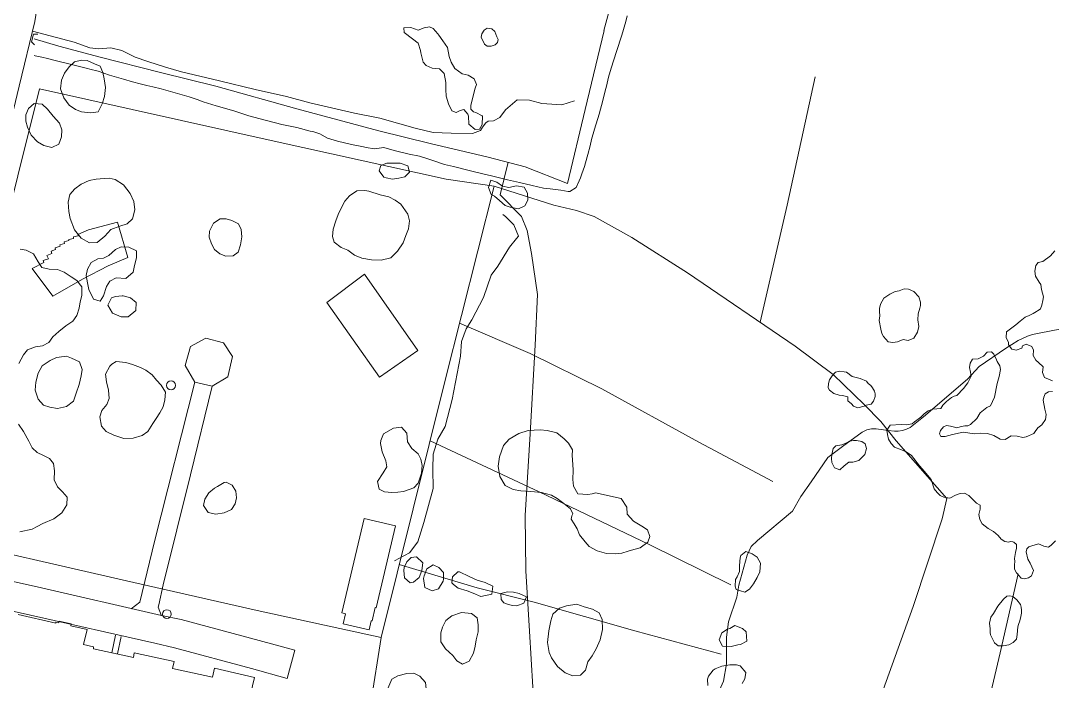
# Model space of a CAD drawing. Header units: metres. Extents: x 4652992 to 4879070, y 2074171 to 2309877.
# Drawn here: x 4654094.4 to 4654272.5, y 2307176.6 to 2307290.7 of the extents above; entities that cross this region are included whole.
import ezdxf

# ---------------------------------------------------------------- set-up
doc = ezdxf.new("R2010")
doc.units = ezdxf.units.M
doc.header["$MEASUREMENT"] = 0
doc.linetypes.add('DGN Style 2', pattern=[66.27138, 39.762828, -26.508552])
doc.linetypes.add('DGN Style 3', pattern=[92.779933, 66.271381, -26.508552])
for name, color, linetype, lineweight in [('Level 1', 2, 'Continuous', 0), ('Level 18', 5, 'Continuous', 0), ('Level 19', 38, 'DGN Style 3', 0), ('Level 20', 30, 'DGN Style 3', 0), ('Level 25', 19, 'Continuous', 0), ('Level 3', 46, 'Continuous', 0), ('Level 30', 5, 'Continuous', 0), ('Level 31', 38, 'Continuous', 0), ('Level 36', 1, 'Continuous', 0), ('Level 37', 3, 'Continuous', 0), ('Level 40', 1, 'Continuous', 0), ('Level 47', 6, 'Continuous', 0), ('Level 53', 5, 'Continuous', 0), ('Level 54', 30, 'DGN Style 2', 0), ('Level 61', 4, 'Continuous', 0)]:
    doc.layers.add(name, color=color, linetype=linetype, lineweight=lineweight)

# ---------------------------------------------------------------- blocks, each defined once
blk = doc.blocks.new('POSTE_1')
at = {"layer": 'Level 61'}
blk.add_circle((-4.7e-05, -1.9e-05, -2.4e-05), 0.770001, dxfattribs=at)

msp = doc.modelspace()

# ---------------------------------------------------------------- linework, layer by layer
at = {"layer": 'Level 1'}
for points in [[(4654218.388491, 2307193.211489, 1384.7231), (4654219.795107, 2307198.399477, 1384), (4654220.517519, 2307199.870913, 1383.8), (4654221.583681, 2307200.89612, 1383.76), (4654227.642885, 2307205.972903, 1383), (4654229.106325, 2307208.478091, 1382.72), (4654230.894106, 2307211.044314, 1382.44), (4654233.75812, 2307215.217531, 1382), (4654236.262331, 2307217.161318, 1381.76), (4654239.661318, 2307219.617312, 1381.6), (4654240.464297, 2307220.030276, 1381.5), (4654241.295107, 2307220.194277, 1381.44), (4654242.091677, 2307220.210879, 1381.38), (4654243.362307, 2307220.044131, 1381.36), (4654244.193484, 2307219.913698, 1381.36), (4654245.284731, 2307219.790102, 1381.36), (4654245.890078, 2307219.800478, 1381.36), (4654246.669314, 2307219.890322, 1381.32), (4654247.361086, 2307220.122317, 1381.32), (4654247.966311, 2307220.427126, 1381.32), (4654250.297488, 2307222.266482, 1381), (4654257.892519, 2307228.791079, 1380), (4654259.861513, 2307230.976687, 1379), (4654264.458681, 2307234.062502, 1378.32), (4654266.612917, 2307235.466921, 1378.1), (4654268.212099, 2307236.19092, 1378.1), (4654269.102297, 2307236.461733, 1378.08), (4654270.252688, 2307236.739504, 1378.08), (4654274.084292, 2307237.468691, 1378)], [(4654214.561023, 2307174.001181, 1387), (4654215.7252, 2307176.601633, 1386.58), (4654216.257144, 2307179.586833, 1386.58), (4654216.24053, 2307184.233234, 1386), (4654216.588732, 2307186.830466, 1385.58), (4654218.050653, 2307191.122387, 1385), (4654218.388491, 2307193.211489, 1384.7231)]]:
    msp.add_polyline3d(points, dxfattribs=at)
at = {"layer": 'Level 18', "color": 30}
for points in [[(4654075.183271, 2307200.787365, 1404.510781), (4654083.319389, 2307234.559414, 1402.410781), (4654088.615163, 2307256.754869, 1401.085781), (4654094.084652, 2307279.398627, 1399.810781), (4654096.800728, 2307290.53879, 1399.285781)], [(4654118.662853, 2307187.95728, 1403.98274), (4654097.179669, 2307192.874737, 1404.566733), (4654079.259655, 2307196.860466, 1404.641733), (4654076.362875, 2307197.585692, 1404.704233)], [(4654117.518024, 2307183.175996, 1404.018332), (4654096.069602, 2307187.994309, 1404.565453), (4654078.160508, 2307191.97761, 1404.640453), (4654073.371554, 2307193.068494, 1404.702953), (4654072.778285, 2307193.030422, 1404.702953), (4654071.891886, 2307192.481661, 1404.911585)]]:
    msp.add_polyline3d(points, dxfattribs=at)
at = {"layer": 'Level 19', "linetype": 'DGN Style 3'}
for points in [[(4654096.800728, 2307290.53879, 1399.285781), (4654098.724227, 2307302.67779, 1398.523281), (4654099.954104, 2307311.117819, 1398.023281), (4654101.403231, 2307319.086192, 1397.485781), (4654102.127369, 2307321.702211, 1397.285781), (4654097.670255, 2307322.93598, 1397.604574)], [(4654118.662853, 2307187.95728, 1403.98274), (4654122.066908, 2307187.259259, 1403.670683), (4654135.561913, 2307183.63264, 1403.470683), (4654141.698052, 2307181.939442, 1403.295683), (4654140.362076, 2307177.09787, 1403.290453)], [(4654117.518024, 2307183.175996, 1404.018332), (4654120.924957, 2307182.365428, 1403.665453), (4654134.242164, 2307178.78659, 1403.465453), (4654140.362076, 2307177.09787, 1403.290453)]]:
    msp.add_polyline3d(points, dxfattribs=at)
at = {"layer": 'Level 20', "linetype": 'Continuous'}
for points in [[(4654096.396185, 2307288.879532, 1399.363977), (4654103.599971, 2307286.957841, 1398.776477), (4654106.306652, 2307285.981706, 1398.488977), (4654107.800612, 2307285.84696, 1398.363977), (4654109.926893, 2307286.010383, 1398.263977), (4654111.837069, 2307285.545641, 1398.251477), (4654114.125635, 2307284.385522, 1398.226477), (4654116.301276, 2307283.649, 1398.238977), (4654119.37974, 2307282.657109, 1398.238977), (4654122.105334, 2307281.863665, 1398.163977), (4654128.692463, 2307280.318283, 1397.926477), (4654134.868415, 2307278.821141, 1397.926477), (4654140.285466, 2307277.592879, 1397.676477), (4654144.297642, 2307276.478778, 1397.651477), (4654152.02575, 2307274.693149, 1397.351477), (4654156.382401, 2307273.850195, 1397.151477), (4654162.479453, 2307272.114074, 1396.813977), (4654165.592274, 2307271.371454, 1396.476477), (4654168.683044, 2307271.241877, 1396.363977), (4654172.364951, 2307271.232923, 1396.038977), (4654173.770047, 2307271.726659, 1395.876477), (4654174.136903, 2307272.296608, 1395.838977), (4654174.711136, 2307273.052468, 1396.026477), (4654175.100153, 2307273.313322, 1396.051477), (4654176.008235, 2307273.384096, 1395.876477), (4654177.123805, 2307273.944728, 1395.688977), (4654178.07519, 2307275.314923, 1395.488977), (4654180.107789, 2307276.99648, 1395.101477), (4654182.21001, 2307276.955018, 1394.901477), (4654184.33775, 2307276.416625, 1394.713977), (4654187.791686, 2307276.132988, 1394.063977), (4654189.974705, 2307276.844484, 1394.101477)], [(4654158.914941, 2307197.375567, 1400.763977), (4654161.494679, 2307198.77692, 1400.238977), (4654162.941083, 2307200.676115, 1400.051477), (4654163.991083, 2307204.031326, 1399.763977), (4654165.608291, 2307209.865797, 1399.076477), (4654165.534496, 2307213.246241, 1398.863977), (4654165.577484, 2307215.799945, 1398.751477), (4654166.386702, 2307218.41128, 1398.663977), (4654167.638379, 2307220.5908, 1398.601477), (4654168.890257, 2307225.23986, 1398.376477), (4654170.328815, 2307232.762124, 1398.038977), (4654170.478432, 2307235.267598, 1397.776477), (4654171.290172, 2307237.478511, 1397.663977), (4654172.281921, 2307239.03619, 1397.588977), (4654174.31209, 2307242.86985, 1397.413977), (4654175.591358, 2307246.712887, 1397.088977), (4654176.732525, 2307248.3065, 1396.951477), (4654178.796489, 2307251.567851, 1396.276477), (4654180.006606, 2307253.051406, 1396.026477), (4654180.319643, 2307253.496425, 1395.901477), (4654179.529719, 2307255.425755, 1395.676477), (4654178.05672, 2307256.852109, 1395.551477), (4654177.613335, 2307257.190664, 1395.676477)]]:
    msp.add_polyline3d(points, dxfattribs=at)
at = {"layer": 'Level 25'}
msp.add_polyline3d([(4654199.109583, 2307291.55105, 1393.263977), (4654198.851916, 2307290.525841, 1393.763977), (4654198.175038, 2307288.182598, 1394.213977), (4654197.245621, 2307285.355318, 1394.488977), (4654196.361188, 2307282.517649, 1394.501477), (4654195.885741, 2307280.953214, 1394.501477), (4654195.527864, 2307279.38521, 1394.163977), (4654195.293718, 2307278.566796, 1394.226477), (4654194.887787, 2307276.891985, 1394.538977), (4654194.278385, 2307274.533161, 1394.788977), (4654193.472681, 2307271.936699, 1394.876477), (4654192.923617, 2307270.153458, 1394.876477), (4654192.683328, 2307269.100655, 1395.001477), (4654192.285581, 2307267.565439, 1395.226477), (4654191.913396, 2307266.142223, 1395.301477), (4654191.70277, 2307265.530603, 1395.363977), (4654191.248802, 2307264.267757, 1395.413977), (4654191.040217, 2307263.561342, 1395.413977), (4654190.822437, 2307263.022117, 1395.213977), (4654190.281572, 2307261.89724, 1394.976477), (4654189.21727, 2307261.176205, 1395.401477), (4654188.909538, 2307261.176526, 1395.438977), (4654187.612167, 2307261.405377, 1395.551477), (4654185.777033, 2307261.664087, 1395.638977), (4654184.639147, 2307261.761786, 1396.051477), (4654182.687471, 2307262.236054, 1396.313977), (4654180.483272, 2307262.745055, 1396.363977), (4654178.408912, 2307263.200492, 1396.376477), (4654176.794613, 2307263.596851, 1396.576477), (4654175.652643, 2307263.884139, 1396.788977), (4654174.173295, 2307264.249335, 1396.976477), (4654172.041685, 2307264.765154, 1397.251477), (4654169.082989, 2307265.495547, 1397.401477), (4654167.553545, 2307265.848731, 1397.401477), (4654165.715357, 2307266.509017, 1397.438977), (4654164.481378, 2307266.911875, 1397.526477), (4654163.242286, 2307267.292333, 1397.751477), (4654161.455207, 2307267.657849, 1398.188977), (4654158.868647, 2307268.255145, 1398.338977), (4654157.06726, 2307268.76545, 1398.338977), (4654155.454987, 2307268.548245, 1398.151477), (4654154.017552, 2307268.785859, 1398.151477), (4654153.590207, 2307268.884543, 1398.301477), (4654151.465751, 2307269.327968, 1398.788977), (4654149.08673, 2307269.900919, 1399.088977), (4654147.330326, 2307270.400836, 1399.113977), (4654146.027859, 2307271.126058, 1398.851477), (4654144.816371, 2307271.523721, 1398.838977), (4654144.366535, 2307271.627599, 1398.863977), (4654142.042723, 2307272.234963, 1399.088977), (4654139.445938, 2307272.787459, 1399.138977), (4654135.727633, 2307273.716844, 1399.126477), (4654133.741199, 2307274.246299, 1399.138977), (4654131.165893, 2307275.100384, 1399.151477), (4654128.097809, 2307275.97394, 1399.151477), (4654125.867035, 2307276.677723, 1399.151477), (4654124.828328, 2307277.106229, 1399.213977), (4654123.459398, 2307277.54025, 1399.426477), (4654121.455584, 2307278.0973, 1399.638977), (4654118.595039, 2307278.946511, 1399.638977), (4654117.200546, 2307279.268532, 1399.638977), (4654116.120938, 2307279.517838, 1399.576477), (4654114.973856, 2307279.782726, 1399.526477), (4654113.684667, 2307280.151171, 1399.488977), (4654112.103086, 2307280.587137, 1399.451477), (4654109.709756, 2307281.304877, 1399.438977), (4654107.726393, 2307281.951526, 1399.438977), (4654106.274649, 2307282.333929, 1399.526477), (4654105.897401, 2307282.444625, 1399.576477), (4654103.158511, 2307283.100679, 1399.888977), (4654100.092469, 2307283.87944, 1399.901477), (4654099.017974, 2307284.151147, 1399.901477), (4654097.98335, 2307284.390065, 1400.126477), (4654096.876138, 2307284.622166, 1400.301477), (4654096.673712, 2307284.66891, 1400.213977)], dxfattribs=at)
at = {"layer": 'Level 3'}
for points in [[(4654195.084902, 2307288.977724, 1391.56), (4654197.346545, 2307297.534962, 1390.886656), (4654197.416301, 2307297.798896, 1390.865888), (4654200.727724, 2307310.328127, 1389.88), (4654202.451296, 2307317.416872, 1389), (4654206.610513, 2307332.403347, 1386.751425)], [(4654096.697681, 2307287.543846, 1398.198803), (4654100.970246, 2307286.299333, 1398), (4654108.10947, 2307284.404083, 1397.79), (4654118.478711, 2307281.72091, 1397.37), (4654128.074247, 2307279.355463, 1396.95), (4654142.048626, 2307275.471191, 1396.95), (4654156.227427, 2307271.65683, 1396.11), (4654165.09578, 2307269.504979, 1395.48), (4654175.064253, 2307267.124046, 1394.85), (4654181.50377, 2307265.459451, 1394.01), (4654188.790227, 2307262.572492, 1394.01), (4654191.861745, 2307275.348691, 1392.75), (4654195.097533, 2307289.025514, 1391.55624)], [(4654184.162132, 2307152.248796, 1395.75624), (4654183.998741, 2307156.553891, 1395.75624), (4654183.031822, 2307167.160838, 1395.75624), (4654182.79966, 2307175.559558, 1395.75624), (4654182.246173, 2307185.26515, 1395.75624), (4654181.610034, 2307195.653614, 1395.75624), (4654181.498165, 2307205.210009, 1395.75624), (4654182.329553, 2307219.338025, 1395.33624), (4654183.236049, 2307234.63413, 1395.33624), (4654183.603264, 2307243.36887, 1395.33624), (4654182.601998, 2307250.474951, 1395.33624), (4654181.83923, 2307254.444026, 1395.33624), (4654180.818878, 2307256.860323, 1395.33624), (4654177.150551, 2307260.598143, 1395.33624), (4654178.525306, 2307266.229374, 1394.398524)]]:
    msp.add_polyline3d(points, dxfattribs=at)
at = {"layer": 'Level 30', "color": 1}
for points in [[(4654111.058569, 2307255.872991, 1404.210733), (4654106.083022, 2307254.555244, 1404.241983), (4654104.24849, 2307253.759124, 1404.395108), (4654104.28331, 2307253.530808, 1404.395108), (4654103.490731, 2307253.3824, 1404.395108), (4654103.458366, 2307253.065158, 1404.395108), (4654102.647897, 2307252.915061, 1404.532608), (4654102.662183, 2307252.749441, 1404.529483), (4654101.865084, 2307252.480317, 1404.529483), (4654101.925062, 2307252.234627, 1404.529483), (4654101.112615, 2307251.974827, 1404.529483), (4654101.200292, 2307251.722774, 1404.529483), (4654100.333717, 2307251.481206, 1404.529483), (4654100.39634, 2307251.171132, 1404.529483), (4654099.600511, 2307250.907514, 1404.529483), (4654099.746792, 2307250.47966, 1404.529483), (4654098.856079, 2307250.133478, 1404.529483), (4654099.149495, 2307249.584858, 1404.529483), (4654098.252327, 2307249.286541, 1404.529483), (4654098.345293, 2307248.905722, 1404.529483), (4654096.369679, 2307247.903971, 1404.529483), (4654099.927276, 2307243.095906, 1404.454483), (4654105.04381, 2307246.05018, 1404.229483), (4654109.467995, 2307248.328046, 1404.129483), (4654112.874453, 2307249.785249, 1404.066983), (4654111.058569, 2307255.872991, 1404.210733)], [(4654159.060343, 2307203.464794, 1404.654483), (4654155.735463, 2307189.270224, 1404.673233), (4654155.581367, 2307189.306319, 1404.673233), (4654155.043108, 2307187.008388, 1404.585733), (4654154.897757, 2307187.042435, 1403.998233), (4654154.528687, 2307185.466802, 1403.973233), (4654150.065014, 2307186.512356, 1404.091983), (4654150.475615, 2307188.265295, 1404.129483), (4654149.83133, 2307188.41621, 1404.123233), (4654153.652937, 2307204.731404, 1403.960733), (4654159.060343, 2307203.464794, 1404.654483)], [(4654093.904132, 2307188.102662, 1406.820612), (4654100.403971, 2307186.605052, 1406.639362), (4654100.440403, 2307186.787967, 1406.639362), (4654100.937959, 2307186.696631, 1406.639362), (4654100.999702, 2307186.990048, 1406.639362), (4654103.10242, 2307186.505934, 1406.639362), (4654103.033061, 2307186.179444, 1406.639362), (4654105.813507, 2307185.550904, 1406.526862), (4654105.223118, 2307182.935507, 1407.045612), (4654106.932567, 2307182.565155, 1406.970612), (4654106.915225, 2307182.186052, 1406.970612), (4654113.815973, 2307180.724975, 1406.751862), (4654113.971484, 2307181.501799, 1409.545612), (4654120.873149, 2307179.994076, 1409.533112), (4654120.590538, 2307178.816983, 1406.445612), (4654127.481136, 2307177.311808, 1407.870612), (4654127.809216, 2307178.83831, 1407.870612), (4654134.728857, 2307177.256795, 1408.264362), (4654133.667144, 2307172.695126, 1411.670612)]]:
    msp.add_polyline3d(points, dxfattribs=at)
msp.add_3dface([(4654156.341109, 2307229.145251, 1402.198233), (4654147.243002, 2307242.023073, 1402.198233), (4654153.707895, 2307246.921629, 1402.198233), (4654162.963357, 2307233.712446, 1402.198233)], dxfattribs=at)
at = {"layer": 'Level 31'}
msp.add_polyline3d([(4654127.440983, 2307227.581655, 1404.523233), (4654124.407313, 2307228.244037, 1404.466983), (4654122.791998, 2307231.15476, 1404.423233), (4654123.696594, 2307234.429796, 1404.416983), (4654126.341633, 2307235.848678, 1404.360733), (4654129.400429, 2307235.040735, 1404.454483), (4654130.915243, 2307232.712252, 1404.460733), (4654130.143856, 2307229.150325, 1404.498233), (4654127.440983, 2307227.581655, 1404.523233)], dxfattribs=at)
at = {"layer": 'Level 36'}
msp.add_line((4654167.65155, 2307228.58291, 1400.198233), (4654156.599217, 2307184.145689, 1404.048233), dxfattribs=at)
for points in [[(4654082.52708, 2307216.593431, 1406.473233), (4654090.073098, 2307248.839088, 1404.098233), (4654097.637624, 2307278.947953, 1402.198233), (4654138.113328, 2307269.869064, 1400.698233), (4654167.851684, 2307263.306462, 1399.123233), (4654176.142335, 2307262.094743, 1399.148233), (4654167.65155, 2307228.58291, 1400.973233)], [(4654156.599217, 2307184.145688, 1404.048233), (4654135.194423, 2307188.815937, 1404.773233), (4654112.631603, 2307193.93877, 1405.773233), (4654078.467099, 2307201.754876, 1406.960733), (4654078.947678, 2307203.884406, 1406.960733)]]:
    msp.add_polyline3d(points, dxfattribs=at)
at = {"layer": 'Level 37'}
msp.add_line((4654154.802761, 2307172.891366, 1404.104483), (4654156.599218, 2307184.145688, 1404.048233), dxfattribs=at)
at = {"layer": 'Level 37', "extrusion": (-0.9712270035268172, 0.2197787614103186, 0.0917355092277033), "elevation": -4013096.604669, "flags": 128}
msp.add_lwpolyline([(-3277571.792645, 371097.942415), (-3277592.504963, 371098.98489), (-3277615.197338, 371097.378115)], dxfattribs=at)
at = {"layer": 'Level 37'}
for points in [[(4654228.113509, 2307234.488512, 1387.861237), (4654209.540551, 2307247.152548, 1393.536237), (4654199.890273, 2307253.238288, 1395.386237), (4654193.418311, 2307256.848608, 1396.161237), (4654190.349673, 2307257.931739, 1396.361237), (4654186.434535, 2307258.832509, 1396.911237), (4654176.142335, 2307262.094743, 1399.148233)], [(4654170.149916, 2307238.44358, 1400.436237), (4654182.355794, 2307233.184058, 1397.986237), (4654194.703555, 2307227.090517, 1395.861237), (4654211.463389, 2307217.907722, 1390.036237), (4654224.263777, 2307211.097225, 1386.711237)], [(4654222.058977, 2307112.959218, 1395.0514), (4654226.556093, 2307124.305838, 1396.0514), (4654233.201404, 2307144.833049, 1395.2514), (4654241.221437, 2307169.375522, 1393.3514), (4654248.471909, 2307189.505044, 1391.3514), (4654253.504337, 2307204.667501, 1387.6514), (4654254.289119, 2307208.180477, 1387.2861), (4654245.534378, 2307218.147738, 1383.920295), (4654242.903816, 2307221.439228, 1383.920295), (4654240.024467, 2307224.42584, 1383.920295), (4654234.675675, 2307229.573735, 1386.546), (4654228.113526, 2307234.488526, 1387.8612)], [(4654216.971313, 2307193.258647, 1386.554328), (4654202.880328, 2307200.224657, 1391.579328), (4654183.873027, 2307209.311717, 1398.129328), (4654165.047629, 2307218.113535, 1401.10529)], [(4654159.739528, 2307196.771684, 1402.954328), (4654173.163094, 2307192.750457, 1399.879328), (4654183.042534, 2307190.244362, 1397.579328), (4654200.42981, 2307185.279454, 1391.504328), (4654215.338131, 2307181.283766, 1388.204328)], [(4654246.271359, 2307116.615882, 1398.0514), (4654251.763601, 2307132.856951, 1396.9514), (4654256.694603, 2307152.763316, 1395.9514), (4654260.345747, 2307168.006097, 1394.3514), (4654263.487066, 2307181.501829, 1393.7514), (4654266.619392, 2307195.124666, 1390.876377)]]:
    msp.add_polyline3d(points, dxfattribs=at)
at = {"layer": 'Level 40', "color": 3, "flags": 128}
for points, elevation in [([(4654176.237889, 2307288.832934), (4654176.599119, 2307287.899905), (4654176.827708, 2307287.446235), (4654176.723881, 2307286.94688), (4654176.297087, 2307286.521272), (4654175.594887, 2307286.264845), (4654174.907434, 2307286.298438), (4654174.434436, 2307286.638481), (4654173.876407, 2307287.851296), (4654173.998661, 2307288.449911), (4654174.389528, 2307289.048899), (4654174.91215, 2307289.391261), (4654175.747781, 2307289.286147), (4654176.237889, 2307288.832934)], 1397.9711), ([(4654239.613049, 2307218.014129), (4654240.183454, 2307217.585053), (4654240.43384, 2307216.80471), (4654240.146358, 2307215.78206), (4654239.128686, 2307214.741097), (4654238.091243, 2307214.429023), (4654237.361025, 2307214.410694), (4654236.560791, 2307213.804229), (4654235.805448, 2307213.127379), (4654234.908387, 2307213.448098), (4654234.452817, 2307214.394906), (4654234.362588, 2307215.079157), (4654234.458119, 2307215.782382), (4654234.687915, 2307216.817948), (4654235.148803, 2307217.258594), (4654236.160794, 2307217.4556), (4654236.884457, 2307217.71689), (4654237.505556, 2307218.061424), (4654238.20367, 2307218.207647), (4654238.677724, 2307218.162317), (4654239.613049, 2307218.014129)], 1389.509417)]:
    msp.add_lwpolyline(points, dxfattribs=dict(at, elevation=elevation))
at = {"layer": 'Level 40', "color": 3}
for points in [[(4654160.609567, 2307288.675813, 1397.301477), (4654162.026554, 2307287.575745, 1397.213977), (4654163.020551, 2307286.784135, 1397.188977), (4654163.395744, 2307285.549966, 1397.188977), (4654163.487635, 2307285.130626, 1397.188977), (4654163.870504, 2307283.519984, 1397.363977), (4654164.371341, 2307282.935943, 1397.426477), (4654165.40232, 2307282.510491, 1397.513977), (4654166.661039, 2307282.360307, 1397.501477), (4654167.493629, 2307281.582554, 1397.463977), (4654167.769956, 2307280.019937, 1397.476477), (4654167.767473, 2307278.779317, 1397.526477), (4654167.840263, 2307277.661825, 1397.701477), (4654168.217375, 2307276.333538, 1397.838977), (4654168.791612, 2307275.147076, 1398.013977), (4654169.564846, 2307274.827988, 1398.076477), (4654170.230227, 2307275.166113, 1398.013977), (4654170.909652, 2307275.360484, 1397.901477), (4654171.59296, 2307274.546951, 1397.726477), (4654171.677829, 2307274.199488, 1397.726477), (4654171.734048, 2307272.804798, 1397.701477), (4654172.846712, 2307271.915526, 1397.738977), (4654173.589941, 2307271.978067, 1397.751477), (4654174.046683, 2307272.739077, 1397.726477), (4654174.122521, 2307274.196944, 1397.701477), (4654174.048512, 2307274.284292, 1397.726477), (4654172.953729, 2307274.841573, 1397.663977), (4654172.574133, 2307274.929239, 1397.626477), (4654172.092442, 2307275.391766, 1397.663977), (4654172.10644, 2307276.067677, 1397.751477), (4654172.478923, 2307277.691222, 1398.138977), (4654172.839937, 2307279.059809, 1398.438977), (4654173.072124, 2307279.661911, 1398.588977), (4654172.645905, 2307280.673676, 1398.551477), (4654171.655746, 2307281.277051, 1398.201477), (4654170.601174, 2307281.497182, 1397.976477), (4654169.354534, 2307282.417396, 1397.751477), (4654168.720332, 2307283.54745, 1397.613977), (4654168.378328, 2307284.516348, 1397.576477), (4654168.091796, 2307286.034484, 1397.501477), (4654167.239405, 2307287.238347, 1397.388977), (4654166.564382, 2307288.190479, 1397.263977), (4654166.387014, 2307288.442211, 1397.251477), (4654165.61247, 2307289.370489, 1397.188977), (4654164.940676, 2307289.619313, 1397.113977), (4654164.03796, 2307289.476511, 1396.888977), (4654163.001924, 2307289.060055, 1396.913977), (4654161.720221, 2307289.519992, 1397.163977), (4654160.504897, 2307289.449386, 1397.288977), (4654160.609567, 2307288.675813, 1397.301477)], [(4654107.117184, 2307283.262584, 1404.417727), (4654108.066607, 2307282.836517, 1404.417727), (4654108.538961, 2307281.756781, 1404.417727), (4654108.76988, 2307280.639956, 1404.392727), (4654109.030162, 2307279.146368, 1404.380227), (4654108.807576, 2307277.578605, 1404.255227), (4654108.429834, 2307276.3471, 1404.155227), (4654107.713866, 2307274.961965, 1404.080227), (4654106.457392, 2307274.764717, 1403.930227), (4654104.846743, 2307274.949409, 1403.880227), (4654103.798716, 2307275.351857, 1403.842727), (4654102.716251, 2307276.109107, 1403.792727), (4654101.794743, 2307277.361321, 1403.780227), (4654101.219799, 2307278.904009, 1403.792727), (4654101.432235, 2307280.42785, 1403.842727), (4654101.915468, 2307281.612014, 1403.830227), (4654102.708288, 2307282.725116, 1403.817727), (4654103.676565, 2307283.589806, 1403.830227), (4654104.837697, 2307283.878318, 1403.905227), (4654105.824098, 2307283.813788, 1403.980227), (4654107.117184, 2307283.262584, 1404.417727)], [(4654099.990867, 2307274.190769, 1405.042727), (4654101.038168, 2307272.979061, 1405.067727), (4654101.473182, 2307271.838516, 1405.042727), (4654101.39814, 2307270.606909, 1404.992727), (4654100.966021, 2307269.341633, 1404.992727), (4654099.74906, 2307268.811543, 1404.992727), (4654098.378033, 2307269.126246, 1404.967727), (4654097.243003, 2307269.756802, 1404.930227), (4654096.190627, 2307270.946549, 1404.880227), (4654095.547893, 2307272.29666, 1404.842727), (4654095.247371, 2307273.313828, 1404.830227), (4654095.220547, 2307274.406931, 1404.830227), (4654095.710668, 2307275.520135, 1404.805227), (4654096.706133, 2307276.40171, 1404.780227), (4654098.095648, 2307276.267776, 1404.767727), (4654098.992869, 2307275.414288, 1404.855227), (4654099.990867, 2307274.190769, 1405.042727)], [(4654159.886237, 2307266.0892, 1401.642727), (4654161.231759, 2307265.61741, 1401.655227), (4654161.516175, 2307264.504478, 1401.630227), (4654160.707162, 2307263.735633, 1401.505227), (4654159.670386, 2307263.507968, 1401.505227), (4654158.549579, 2307263.322871, 1401.455227), (4654157.470313, 2307263.524019, 1401.467727), (4654157.101788, 2307263.655165, 1401.455227), (4654156.279756, 2307264.775083, 1401.405227), (4654156.559265, 2307265.68874, 1401.367727), (4654157.609215, 2307266.07635, 1401.280227), (4654159.886237, 2307266.0892, 1401.642727)], [(4654110.702624, 2307263.269569, 1406.217727), (4654112.116005, 2307262.31889, 1406.142727), (4654113.274786, 2307260.870328, 1405.942727), (4654113.876674, 2307259.433809, 1405.905227), (4654114.086844, 2307258.017747, 1405.942727), (4654113.660326, 2307256.469784, 1406.042727), (4654112.767691, 2307255.631667, 1406.205227), (4654111.480962, 2307255.208656, 1406.405227), (4654109.949265, 2307254.633288, 1406.830227), (4654108.909043, 2307253.45816, 1407.217727), (4654107.541684, 2307252.38138, 1407.442727), (4654106.220292, 2307252.314073, 1407.367727), (4654104.798629, 2307253.127559, 1407.155227), (4654103.639848, 2307254.576121, 1406.955227), (4654102.905912, 2307256.552997, 1406.705227), (4654102.689322, 2307257.738709, 1406.592727), (4654102.574162, 2307259.364767, 1406.480227), (4654102.846161, 2307260.64686, 1406.405227), (4654103.707855, 2307261.654364, 1406.267727), (4654104.804888, 2307262.4687, 1406.167727), (4654106.164478, 2307263.106795, 1406.105227), (4654107.383416, 2307263.336739, 1406.080227), (4654108.759246, 2307263.437904, 1406.067727), (4654109.612335, 2307263.4969, 1406.067727), (4654110.702624, 2307263.269569, 1406.217727)], [(4654176.613903, 2307262.800254, 1398.867727), (4654177.588236, 2307262.133801, 1398.980227), (4654178.658605, 2307261.888117, 1399.117727), (4654179.961777, 2307262.148338, 1399.155227), (4654181.280411, 2307261.962199, 1399.155227), (4654181.903307, 2307260.886988, 1399.155227), (4654181.935421, 2307259.691017, 1399.142727), (4654181.430269, 2307258.711588, 1399.105227), (4654180.354253, 2307258.21278, 1399.105227), (4654178.911932, 2307258.473921, 1399.105227), (4654178.035122, 2307258.745095, 1399.105227), (4654177.066734, 2307259.643242, 1399.117727), (4654176.162272, 2307260.410187, 1399.117727), (4654175.590517, 2307260.681258, 1399.105227), (4654175.159097, 2307261.87566, 1399.092727), (4654175.563753, 2307263.13452, 1399.055227), (4654176.613903, 2307262.800254, 1398.867727)], [(4654156.444663, 2307260.610938, 1405.117727), (4654157.925666, 2307260.247785, 1405.117727), (4654159.035645, 2307259.691564, 1405.117727), (4654160.021608, 2307259.001507, 1405.117727), (4654161.189987, 2307257.272562, 1405.117727), (4654161.480271, 2307256.092981, 1405.117727), (4654161.31081, 2307254.740699, 1405.055227), (4654160.883267, 2307253.586779, 1404.980227), (4654160.408332, 2307252.327806, 1404.855227), (4654159.446431, 2307250.879193, 1404.755227), (4654158.273839, 2307249.733996, 1404.630227), (4654156.611312, 2307249.304109, 1404.567727), (4654154.943776, 2307249.362286, 1404.530227), (4654153.265165, 2307249.678056, 1404.492727), (4654152.029161, 2307250.193647, 1404.467727), (4654150.829474, 2307251.071883, 1404.442727), (4654149.689242, 2307251.49593, 1404.392727), (4654148.504683, 2307252.440252, 1404.105227), (4654148.186156, 2307253.394453, 1404.030227), (4654148.335447, 2307254.658619, 1403.967727), (4654148.767043, 2307256.136218, 1403.992727), (4654149.196597, 2307257.196932, 1404.117727), (4654149.724955, 2307258.281337, 1404.305227), (4654150.355148, 2307259.504671, 1404.617727), (4654151.151674, 2307260.434773, 1404.880227), (4654152.396837, 2307261.285075, 1405.092727), (4654153.813344, 2307261.354081, 1405.217727), (4654154.505959, 2307261.218276, 1405.255227), (4654156.444663, 2307260.610938, 1405.117727)], [(4654129.845949, 2307256.483322, 1404.267727), (4654130.851063, 2307256.182889, 1404.267727), (4654132.00006, 2307255.594181, 1404.155227), (4654132.45073, 2307254.60897, 1404.017727), (4654132.554148, 2307253.332258, 1403.892727), (4654132.306493, 2307251.950545, 1403.817727), (4654131.90673, 2307250.719778, 1403.780227), (4654131.03162, 2307250.062235, 1403.755227), (4654129.790158, 2307250.045696, 1403.705227), (4654128.755885, 2307250.422434, 1403.667727), (4654127.835012, 2307251.190784, 1403.655227), (4654127.312732, 2307252.169237, 1403.655227), (4654126.914648, 2307253.281589, 1403.642727), (4654126.943067, 2307254.319198, 1403.642727), (4654127.681858, 2307255.704137, 1403.692727), (4654128.83643, 2307256.459924, 1403.792727), (4654129.845949, 2307256.483322, 1404.267727)], [(4654094.243406, 2307251.24085, 1407.267727), (4654095.316619, 2307251.040625, 1407.230227), (4654096.552309, 2307250.432148, 1407.342727), (4654097.395956, 2307249.032811, 1407.605227), (4654098.015757, 2307248.07901, 1408.042727), (4654099.273081, 2307247.766935, 1408.992727), (4654100.729219, 2307247.710552, 1409.305227), (4654101.889672, 2307247.281639, 1409.442727), (4654103.101866, 2307246.469917, 1409.517727), (4654104.051502, 2307245.834435, 1409.530227), (4654104.944003, 2307244.748429, 1409.417727), (4654104.892128, 2307243.207115, 1409.292727), (4654104.626549, 2307242.155373, 1409.242727), (4654104.434345, 2307241.017224, 1409.130227), (4654104.05161, 2307239.760575, 1409.055227), (4654103.338013, 2307238.78859, 1408.930227), (4654102.17961, 2307238.011538, 1408.792727), (4654100.926197, 2307237.02449, 1408.605227), (4654099.93669, 2307236.069535, 1408.455227), (4654099.200947, 2307235.102639, 1408.392727), (4654098.132481, 2307234.513565, 1408.380227), (4654096.906611, 2307234.354762, 1408.480227), (4654095.555302, 2307233.853859, 1408.705227), (4654094.867064, 2307232.99196, 1408.792727), (4654094.048827, 2307231.464454, 1408.955227)], [(4654113.047054, 2307251.580075, 1408.755227), (4654114.366261, 2307250.929225, 1408.817727), (4654114.346164, 2307249.728349, 1408.742727), (4654114.041875, 2307248.40731, 1408.717727), (4654113.805376, 2307247.279338, 1408.642727), (4654112.53861, 2307246.13308, 1408.567727), (4654110.848995, 2307246.289474, 1408.417727), (4654109.775458, 2307245.678383, 1408.367727), (4654109.165666, 2307244.752095, 1408.367727), (4654108.689782, 2307243.192292, 1408.417727), (4654108.097066, 2307242.238898, 1408.492727), (4654106.948616, 2307242.618687, 1408.542727), (4654106.133536, 2307244.243286, 1408.567727), (4654105.906803, 2307245.384964, 1408.605227), (4654105.666204, 2307246.668922, 1408.767727), (4654105.89256, 2307247.752859, 1408.842727), (4654106.535992, 2307248.926426, 1408.842727), (4654107.686113, 2307249.566286, 1408.742727), (4654108.687301, 2307249.660801, 1408.655227), (4654109.565235, 2307250.131375, 1408.530227), (4654110.757277, 2307251.155706, 1408.480227), (4654111.7238, 2307251.605925, 1408.480227), (4654113.047054, 2307251.580075, 1408.755227)], [(4654272.553277, 2307228.460079, 1387.9094), (4654271.182027, 2307229.063903, 1387.4094), (4654270.80046, 2307229.932742, 1387.0094), (4654270.9606, 2307230.926789, 1387.0094), (4654270.158862, 2307231.647763, 1386.5094), (4654269.644448, 2307232.065693, 1386.5094), (4654269.21983, 2307232.887919, 1386.5094), (4654269.267832, 2307233.784971, 1386.1094), (4654268.978521, 2307234.392949, 1385.3094), (4654267.988136, 2307234.79335, 1384.3094), (4654267.375817, 2307234.504472, 1384.3094), (4654267.227724, 2307234.111947, 1384.3094), (4654266.299523, 2307233.771991, 1384.3094), (4654265.545133, 2307233.940413, 1384.3094), (4654264.977418, 2307234.675155, 1384.3094), (4654264.951415, 2307235.106562, 1384.3094), (4654264.538346, 2307235.989204, 1384.3094), (4654264.628133, 2307236.941991, 1384.3094), (4654265.51752, 2307237.655439, 1384.3094), (4654266.239373, 2307238.163081, 1384.3094), (4654266.986955, 2307238.786581, 1384.3094), (4654267.805433, 2307239.455049, 1384.3094), (4654268.546703, 2307239.775932, 1384.3094), (4654269.229938, 2307240.109773, 1384.3094), (4654269.513524, 2307240.289652, 1384.3094), (4654270.222487, 2307240.739349, 1384.3094), (4654270.448043, 2307240.932188, 1384.3094), (4654270.705648, 2307241.543502, 1384.3094), (4654270.885804, 2307242.354536, 1384.3094), (4654270.969328, 2307243.004747, 1384.3094), (4654270.628713, 2307244.286575, 1385.3094), (4654270.506014, 2307245.103458, 1385.3094), (4654270.235398, 2307245.528293, 1385.3094), (4654269.616798, 2307246.577455, 1385.3094), (4654269.506938, 2307247.452245, 1385.3094), (4654269.654607, 2307248.390975, 1385.3094), (4654270.072908, 2307248.904841, 1385.3094), (4654270.903449, 2307249.083655, 1385.3094), (4654272.216538, 2307250.065635, 1385.3094), (4654272.956622, 2307250.932725, 1385.3094)], [(4654249.316808, 2307239.032996, 1387.909417), (4654249.478054, 2307237.847044, 1387.909417), (4654249.260448, 2307236.866741, 1387.909417), (4654248.612792, 2307235.861413, 1387.909417), (4654247.618099, 2307235.478244, 1387.909417), (4654246.738587, 2307235.614052, 1387.909417), (4654245.801647, 2307235.217977, 1387.909417), (4654244.986474, 2307235.097326, 1387.909417), (4654244.164699, 2307235.220234, 1387.909417), (4654243.335931, 2307236.13151, 1387.909417), (4654243.091601, 2307236.670246, 1387.909417), (4654242.885663, 2307237.381997, 1387.909417), (4654242.629214, 2307238.897839, 1389.109417), (4654242.750413, 2307239.716828, 1389.109417), (4654242.672963, 2307240.459315, 1389.109417), (4654242.672573, 2307241.003305, 1389.109417), (4654242.838695, 2307241.751859, 1389.109417), (4654243.427681, 2307242.768608, 1389.109417), (4654244.484832, 2307243.439072, 1389.109417), (4654245.375463, 2307243.904973, 1389.109417), (4654246.074016, 2307244.051148, 1389.109417), (4654246.93907, 2307244.401878, 1389.109417), (4654247.701871, 2307244.291954, 1389.109417), (4654248.586614, 2307243.913058, 1389.109417), (4654249.471689, 2307242.990193, 1389.109417), (4654249.75428, 2307242.081034, 1389.109417), (4654249.741853, 2307241.479495, 1389.109417), (4654249.639609, 2307241.01888, 1389.109417), (4654249.333884, 2307240.058972, 1388.509417), (4654249.316808, 2307239.032996, 1387.909417)], [(4654113.320752, 2307242.846904, 1404.042727), (4654114.274111, 2307242.025106, 1404.105227), (4654114.262808, 2307240.659931, 1404.242727), (4654112.9296, 2307239.528939, 1404.467727), (4654111.73923, 2307239.524257, 1404.480227), (4654110.22763, 2307240.149765, 1404.492727), (4654109.43842, 2307241.582959, 1404.442727), (4654110.030624, 2307242.837844, 1404.317727), (4654110.759111, 2307243.064565, 1404.267727), (4654111.908397, 2307243.1946, 1404.192727), (4654112.068499, 2307243.180996, 1404.192727), (4654113.320752, 2307242.846904, 1404.042727)], [(4654273.088855, 2307200.875918, 1393.0094), (4654272.312006, 2307200.088071, 1393.0094), (4654271.878956, 2307199.764153, 1393.0094), (4654271.076181, 2307199.943051, 1393.0094), (4654270.139506, 2307200.331974, 1393.0094), (4654268.993765, 2307199.976886, 1392.8094), (4654268.471296, 2307199.792923, 1392.8094), (4654268.095471, 2307199.456124, 1392.8094), (4654267.981012, 2307198.940929, 1392.8094), (4654268.30026, 2307197.668259, 1392.8094), (4654268.689314, 2307196.98082, 1392.8094), (4654269.250689, 2307195.714338, 1392.8094), (4654268.932496, 2307194.824062, 1392.8094), (4654268.429258, 2307194.455593, 1392.8094), (4654267.734738, 2307194.309952, 1392.8094), (4654267.148435, 2307194.38049, 1392.8094), (4654266.338637, 2307195.341848, 1392.8094), (4654265.994199, 2307195.959255, 1392.8094), (4654265.974714, 2307196.684503, 1392.8094), (4654266.04452, 2307197.269713, 1392.8094), (4654265.986885, 2307197.823246, 1392.8094), (4654266.145711, 2307198.80918, 1392.8094), (4654266.311033, 2307199.553364, 1392.8094), (4654266.336196, 2307200.20863, 1392.8094), (4654265.88351, 2307200.609908, 1392.8094), (4654265.711417, 2307200.648258, 1392.8094), (4654265.250698, 2307200.705556, 1393.1403), (4654265.021583, 2307200.634597, 1396.7094), (4654264.324112, 2307200.730251, 1396.7094), (4654263.689882, 2307201.110662, 1396.7094), (4654263.17596, 2307201.76312, 1396.7094), (4654262.376666, 2307202.479188, 1396.7094), (4654261.4126, 2307202.9929, 1396.7094), (4654260.384954, 2307203.759888, 1396.7094), (4654260.023065, 2307204.557844, 1396.7094), (4654259.84505, 2307205.37461, 1396.7094), (4654260.035217, 2307206.322419, 1396.1094), (4654260.07002, 2307206.990171, 1395.1094), (4654259.395117, 2307207.347738, 1392.9094), (4654258.094739, 2307208.682624, 1392.0094), (4654257.341496, 2307209.091172, 1392.0094), (4654256.601285, 2307209.015549, 1392.0094), (4654255.810148, 2307208.710639, 1392.0094), (4654254.795758, 2307208.214856, 1392.0094), (4654253.806478, 2307208.375214, 1392.0094), (4654253.155318, 2307208.700842, 1392.0094), (4654252.657223, 2307209.172835, 1392.0094), (4654252.139855, 2307209.829616, 1392.0094), (4654251.608869, 2307211.417134, 1391.1094), (4654250.435049, 2307212.80548, 1389.0094), (4654249.602823, 2307213.815077, 1388.4094), (4654248.201314, 2307215.608326, 1387.5094), (4654247.777331, 2307215.884459, 1387.5094), (4654247.250544, 2307216.24405, 1387.5094), (4654246.466933, 2307216.53985, 1387.5094), (4654245.254172, 2307217.022676, 1386.6094), (4654244.662248, 2307217.63952, 1386.6094), (4654244.224515, 2307218.403813, 1386.6094), (4654244.043911, 2307219.231994, 1386.6094), (4654243.964975, 2307219.95624, 1385.9094), (4654244.522063, 2307220.849229, 1385.4094), (4654246.386887, 2307220.95495, 1384.5094), (4654247.283085, 2307220.876612, 1384.5094), (4654248.301577, 2307221.074877, 1384.5094), (4654248.739753, 2307221.402577, 1384.5094), (4654249.332556, 2307221.878116, 1384.5094), (4654249.828758, 2307222.19287, 1384.5094), (4654250.389243, 2307222.79717, 1384.5094), (4654251.052926, 2307223.317669, 1384.5094), (4654251.910146, 2307223.612656, 1384.5094), (4654253.276733, 2307223.73322, 1384.5094), (4654253.637413, 2307224.260527, 1384.5094), (4654254.268769, 2307224.909778, 1384.5094), (4654255.087057, 2307225.578098, 1384.5094), (4654255.570377, 2307225.834927, 1384.5094), (4654256.027977, 2307225.975937, 1384.5094), (4654257.160509, 2307227.18674, 1384.8094), (4654257.913881, 2307228.112221, 1384.8094), (4654258.473823, 2307229.263144, 1384.8094), (4654258.396083, 2307230.009584, 1384.8094), (4654258.202342, 2307230.781926, 1384.8094), (4654258.311456, 2307231.547442, 1384.8094), (4654258.710574, 2307232.248234, 1384.8094), (4654259.689991, 2307232.272651, 1384.8094), (4654260.643383, 2307232.72819, 1384.8094), (4654261.287349, 2307233.435078, 1384.8094), (4654262.03474, 2307233.511272, 1384.8094), (4654262.43443, 2307233.118247, 1384.8094), (4654262.879534, 2307232.107504, 1384.8094), (4654263.002093, 2307231.837114, 1384.8094), (4654263.440614, 2307231.070899, 1384.8094), (4654263.544024, 2307230.440255, 1384.8094), (4654263.332037, 2307229.211711, 1384.8094), (4654262.99675, 2307228.02399, 1385.8094), (4654262.55462, 2307225.658289, 1387.2094), (4654261.861777, 2307224.177817, 1387.2094), (4654261.193985, 2307223.902914, 1387.2094), (4654260.070558, 2307222.942421, 1387.2094), (4654259.493052, 2307221.981245, 1387.2094), (4654258.41462, 2307220.950154, 1387.2094), (4654257.933059, 2307220.694245, 1387.2094), (4654257.387122, 2307220.694917, 1387.2094), (4654256.6293, 2307220.561184, 1387.2094), (4654256.044912, 2307220.38876, 1387.2094), (4654255.408948, 2307220.53062, 1387.2094), (4654254.946423, 2307220.633793, 1387.2094), (4654254.252625, 2307220.788553, 1387.2094), (4654253.713217, 2307220.54553, 1387.2094), (4654253.212574, 2307219.930515, 1387.2094), (4654253.013833, 2307219.308721, 1387.2094), (4654253.283871, 2307218.885157, 1387.2094), (4654254.003294, 2307218.845809, 1387.2094), (4654255.257871, 2307219.201549, 1388.3094), (4654257.108038, 2307219.601339, 1391.6094), (4654259.055493, 2307219.316133, 1392.7094), (4654260.05005, 2307219.454966, 1392.7094), (4654261.306089, 2307219.415241, 1392.7094), (4654262.428389, 2307219.044674, 1392.7094), (4654263.487052, 2307218.387756, 1392.7094), (4654264.385971, 2307218.367574, 1392.7094), (4654265.424802, 2307218.97738, 1392.7094), (4654266.438452, 2307218.931593, 1392.7094), (4654267.413914, 2307218.713995, 1392.7094), (4654267.981213, 2307218.827878, 1392.7094), (4654269.306881, 2307219.373663, 1392.7094), (4654269.550351, 2307219.708628, 1391.3094), (4654270.00347, 2307220.390409, 1391.3094), (4654270.718515, 2307220.893312, 1391.3094), (4654271.337588, 2307221.778955, 1391.3094), (4654271.428971, 2307222.643898, 1390.3094), (4654271.358404, 2307223.14207, 1390.3094), (4654271.217513, 2307223.595635, 1390.3094), (4654270.961007, 2307225.160501, 1390.3094), (4654271.075884, 2307225.677621, 1390.3094), (4654271.261089, 2307226.239357, 1390.3094), (4654271.881255, 2307226.583406, 1390.3094), (4654272.552714, 2307226.614469, 1390.3094)], [(4654103.109915, 2307232.424295, 1407.917727), (4654104.492145, 2307231.759561, 1408.055227), (4654104.997258, 2307230.417329, 1408.030227), (4654104.776517, 2307229.357613, 1407.955227), (4654104.459654, 2307227.880437, 1407.955227), (4654103.962847, 2307226.328949, 1407.917727), (4654103.467386, 2307224.985363, 1407.930227), (4654102.281484, 2307224.078094, 1407.930227), (4654100.732816, 2307223.716899, 1407.942727), (4654099.381962, 2307223.911731, 1407.930227), (4654098.275472, 2307224.258604, 1407.855227), (4654097.380117, 2307225.320385, 1407.755227), (4654096.87129, 2307226.848546, 1407.692727), (4654096.981058, 2307228.234518, 1407.642727), (4654097.367401, 2307229.811396, 1407.617727), (4654098.07873, 2307231.082229, 1407.617727), (4654099.429399, 2307231.997895, 1407.692727), (4654100.568424, 2307232.499518, 1407.817727), (4654101.872726, 2307232.708672, 1407.930227), (4654102.256563, 2307232.759251, 1407.942727), (4654103.109915, 2307232.424295, 1407.917727)], [(4654112.532665, 2307231.623334, 1407.992727), (4654113.671365, 2307231.315326, 1408.655227), (4654115.056797, 2307230.765528, 1409.430227), (4654116.000376, 2307230.317294, 1410.167727), (4654117.094055, 2307229.510676, 1410.705227), (4654117.837964, 2307228.599379, 1411.092727), (4654118.641236, 2307227.74384, 1411.342727), (4654119.363563, 2307226.536756, 1411.592727), (4654119.268973, 2307225.216699, 1411.655227), (4654118.990726, 2307224.00826, 1411.467727), (4654118.406384, 2307222.985852, 1411.130227), (4654117.760823, 2307222.000649, 1410.592727), (4654117.157591, 2307221.098256, 1410.155227), (4654116.327538, 2307219.715906, 1409.242727), (4654115.356992, 2307219.036749, 1408.855227), (4654113.793148, 2307218.609639, 1408.505227), (4654112.15054, 2307218.54765, 1408.242727), (4654110.445693, 2307219.124599, 1407.855227), (4654109.141716, 2307219.725077, 1407.667727), (4654108.314495, 2307220.678658, 1407.580227), (4654108.024738, 2307222.249002, 1407.467727), (4654108.398271, 2307223.366135, 1407.405227), (4654109.218717, 2307224.403676, 1407.405227), (4654109.64841, 2307225.461632, 1407.505227), (4654109.537251, 2307226.898386, 1407.655227), (4654109.18493, 2307228.298035, 1407.667727), (4654109.00429, 2307229.635087, 1407.667727), (4654109.740914, 2307231.015779, 1407.855227), (4654110.129299, 2307231.389195, 1407.892727), (4654110.840302, 2307231.850396, 1407.967727), (4654112.532665, 2307231.623334, 1407.992727)], [(4654237.223429, 2307225.059258, 1386.709417), (4654237.217074, 2307225.729195, 1389.309417), (4654236.27259, 2307225.95909, 1390.109417), (4654235.683607, 2307226.030137, 1390.109417), (4654234.774388, 2307226.293303, 1390.109417), (4654234.056942, 2307226.875741, 1390.109417), (4654233.787732, 2307227.297851, 1390.109417), (4654233.883194, 2307228.000671, 1390.109417), (4654234.023527, 2307228.633144, 1390.109417), (4654234.490266, 2307229.373832, 1390.109417), (4654235.046743, 2307229.97381, 1390.109417), (4654235.814796, 2307230.164509, 1390.109417), (4654236.576672, 2307230.054858, 1390.109417), (4654236.980038, 2307229.964856, 1390.109417), (4654237.968312, 2307229.227178, 1388.309417), (4654238.885826, 2307228.991864, 1386.709417), (4654239.348859, 2307228.888551, 1386.709417), (4654240.455151, 2307228.399262, 1386.709417), (4654240.738326, 2307228.033018, 1386.709417), (4654241.150067, 2307227.698706, 1386.709417), (4654241.478291, 2307227.261808, 1386.709417), (4654241.780876, 2307226.709415, 1386.709417), (4654241.922652, 2307226.253516, 1386.709417), (4654241.935861, 2307225.765694, 1386.709417), (4654241.640672, 2307224.983025, 1386.709417), (4654241.223132, 2307224.470087, 1386.709417), (4654240.393862, 2307224.291425, 1386.709417), (4654239.995344, 2307224.137888, 1386.709417), (4654238.95398, 2307223.824703, 1386.709417), (4654238.169331, 2307224.120943, 1386.709417), (4654237.828265, 2307224.500069, 1386.709417), (4654237.223429, 2307225.059258, 1386.709417)], [(4654093.98832, 2307220.976649, 1409.992727), (4654094.872539, 2307219.75345, 1409.730227), (4654095.74899, 2307218.091568, 1409.530227), (4654096.36237, 2307216.907417, 1409.517727), (4654097.182845, 2307216.116151, 1409.517727), (4654098.317941, 2307215.577152, 1409.567727), (4654099.342301, 2307215.063596, 1409.567727), (4654100.004534, 2307214.192776, 1409.555227), (4654100.183763, 2307212.946101, 1409.467727), (4654100.121745, 2307211.360753, 1409.367727), (4654100.707907, 2307210.159673, 1409.342727), (4654101.606828, 2307209.304018, 1409.292727), (4654102.379798, 2307208.407754, 1409.242727), (4654102.307125, 2307207.079863, 1409.192727), (4654101.469951, 2307205.67262, 1409.067727), (4654100.090588, 2307204.644964, 1408.992727), (4654098.177827, 2307203.832596, 1408.905227), (4654097.218237, 2307203.311236, 1408.867727), (4654096.318156, 2307202.845751, 1408.792727), (4654094.237847, 2307202.419619, 1408.767727)], [(4654158.723718, 2307220.327613, 1404.642727), (4654160.114132, 2307220.494949, 1404.617727), (4654161.01837, 2307219.452238, 1404.667727), (4654161.144375, 2307217.962316, 1404.617727), (4654161.902635, 2307216.790836, 1404.642727), (4654162.975002, 2307215.871802, 1404.917727), (4654163.446289, 2307214.975004, 1405.142727), (4654163.685018, 2307213.876583, 1405.255227), (4654163.582459, 2307212.508775, 1405.255227), (4654162.990613, 2307210.836037, 1405.255227), (4654162.242622, 2307210.010837, 1405.117727), (4654160.492814, 2307209.39276, 1404.892727), (4654159.464852, 2307209.281237, 1404.767727), (4654158.446955, 2307209.21378, 1404.642727), (4654157.21559, 2307209.334536, 1404.405227), (4654156.286244, 2307209.756895, 1404.155227), (4654155.987079, 2307211.101108, 1403.917727), (4654156.952481, 2307212.572019, 1403.867727), (4654157.573585, 2307213.658287, 1403.992727), (4654157.408362, 2307214.670241, 1404.030227), (4654156.784978, 2307216.228129, 1403.942727), (4654156.483791, 2307217.665565, 1403.892727), (4654156.572342, 2307218.155382, 1403.892727), (4654157.031336, 2307219.348488, 1403.792727), (4654158.723718, 2307220.327613, 1404.642727)], [(4654198.057429, 2307208.166095, 1395.755832), (4654199.039994, 2307206.671591, 1395.580832), (4654199.090162, 2307205.438453, 1395.305832), (4654200.188692, 2307204.246179, 1394.880832), (4654201.647913, 2307203.393837, 1394.630832), (4654202.588842, 2307202.754633, 1394.305832), (4654203.02854, 2307201.572886, 1394.230832), (4654202.670491, 2307200.621545, 1394.230832), (4654201.319117, 2307199.663669, 1394.405832), (4654200.25471, 2307199.344583, 1394.530832), (4654199.290226, 2307199.049509, 1394.705832), (4654198.180936, 2307198.740743, 1395.030832), (4654197.012343, 2307198.586567, 1395.530832), (4654195.515146, 2307198.6489, 1396.055832), (4654193.919651, 2307199.109711, 1396.355832), (4654192.540042, 2307199.896764, 1396.555832), (4654191.819265, 2307200.673289, 1396.630832), (4654190.86554, 2307201.879254, 1396.805832), (4654190.440261, 2307202.916731, 1397.030832), (4654189.929482, 2307203.785927, 1397.430832), (4654189.408547, 2307204.610474, 1398.080832), (4654189.559987, 2307205.159559, 1398.030227), (4654189.711559, 2307205.527485, 1398.305832), (4654189.335429, 2307206.365722, 1399.505832), (4654188.175972, 2307207.290096, 1400.230832), (4654187.006361, 2307208.169819, 1400.705832), (4654186.00024, 2307208.730044, 1401.030832), (4654184.314978, 2307209.211495, 1401.555832), (4654182.458713, 2307209.356385, 1402.105832), (4654180.737099, 2307209.470316, 1402.355832), (4654179.380441, 2307209.735259, 1402.430832), (4654178.025406, 2307210.422692, 1402.305832), (4654177.097879, 2307211.951526, 1402.230832), (4654176.845227, 2307213.748053, 1402.180832), (4654177.065984, 2307215.341763, 1402.155832), (4654177.389304, 2307216.348074, 1402.130832), (4654177.757508, 2307217.344065, 1402.055832), (4654178.704931, 2307218.394819, 1402.055832), (4654180.400953, 2307219.414407, 1402.030832), (4654182.020004, 2307219.887875, 1401.980832), (4654183.033638, 2307219.98371, 1401.955832), (4654184.082, 2307220.024575, 1401.880832), (4654185.279433, 2307219.890211, 1401.830832), (4654186.940121, 2307219.50838, 1401.705832), (4654188.213919, 2307218.463747, 1401.530832), (4654188.944851, 2307217.731871, 1401.405832), (4654189.674159, 2307216.577506, 1401.030832), (4654189.58541, 2307215.564246, 1400.630832), (4654189.709301, 2307214.032248, 1400.055832), (4654189.765357, 2307213.032679, 1399.705832), (4654189.734288, 2307211.44234, 1399.005832), (4654189.804765, 2307210.298502, 1398.330832), (4654190.583221, 2307208.944897, 1397.730832), (4654192.31499, 2307208.875616, 1397.330832), (4654193.049169, 2307208.988719, 1397.155832), (4654193.603814, 2307209.143102, 1396.955832), (4654198.057429, 2307208.166095, 1395.755832)], [(4654130.85281, 2307210.461865, 1405.067727), (4654131.529527, 2307209.447384, 1405.067727), (4654131.658192, 2307208.280442, 1405.017727), (4654131.393185, 2307207.227268, 1404.992727), (4654130.756658, 2307206.282768, 1404.955227), (4654129.518207, 2307205.66242, 1404.930227), (4654128.067675, 2307205.439025, 1404.892727), (4654126.743629, 2307205.766812, 1404.880227), (4654125.942207, 2307206.949245, 1404.855227), (4654126.145818, 2307208.039753, 1404.855227), (4654126.862065, 2307209.128393, 1404.855227), (4654127.84796, 2307209.969315, 1404.855227), (4654128.332702, 2307210.252397, 1404.830227), (4654129.514818, 2307210.932127, 1404.730227), (4654129.85024, 2307210.971024, 1404.717727), (4654130.85281, 2307210.461865, 1405.067727)], [(4654162.711307, 2307198.069903, 1403.593332), (4654163.789895, 2307197.026152, 1403.668332), (4654163.65233, 2307195.700581, 1403.605832), (4654163.172571, 2307194.523937, 1403.568332), (4654162.190124, 2307193.720345, 1403.555832), (4654161.642959, 2307193.588822, 1403.505832), (4654160.662921, 2307194.446098, 1403.480832), (4654160.512167, 2307195.744398, 1403.455832), (4654160.606387, 2307196.260929, 1403.418332), (4654161.018199, 2307197.242603, 1403.405832), (4654161.774272, 2307197.981273, 1403.393332), (4654162.711307, 2307198.069903, 1403.593332)], [(4654220.692437, 2307198.579218, 1387.193332), (4654221.556036, 2307198.046237, 1387.305832), (4654222.113704, 2307197.01036, 1387.330832), (4654222.030553, 2307195.476937, 1387.268332), (4654221.548206, 2307194.513016, 1387.180832), (4654220.920919, 2307193.439112, 1387.168332), (4654220.228061, 2307192.499713, 1387.155832), (4654219.440048, 2307191.988246, 1387.093332), (4654217.891253, 2307192.463821, 1387.068332), (4654217.725386, 2307193.003554, 1387.030832), (4654217.822698, 2307194.175441, 1386.968332), (4654218.090389, 2307194.615476, 1386.968332), (4654218.499139, 2307195.572435, 1386.955832), (4654218.509687, 2307196.573192, 1386.955832), (4654218.597348, 2307197.914495, 1386.930832), (4654218.735522, 2307198.312657, 1386.943332), (4654219.6103, 2307198.995255, 1386.930832), (4654220.692437, 2307198.579218, 1387.193332)], [(4654166.568923, 2307196.223007, 1403.393332), (4654167.360127, 2307195.362373, 1403.243332), (4654167.379858, 2307194.211218, 1403.130832), (4654167.298775, 2307193.855467, 1403.130832), (4654166.537832, 2307192.579709, 1403.130832), (4654165.4405, 2307192.200353, 1403.118332), (4654164.138736, 2307192.78064, 1403.105832), (4654163.904635, 2307194.332118, 1403.080832), (4654164.011057, 2307194.799042, 1403.080832), (4654164.495883, 2307195.997921, 1403.043332), (4654165.569746, 2307196.686881, 1403.018332), (4654166.568923, 2307196.223007, 1403.393332)], [(4654171.809188, 2307194.666427, 1401.405832), (4654173.217571, 2307194.03821, 1401.180832), (4654174.570012, 2307193.680267, 1400.855832), (4654175.873842, 2307193.005902, 1400.618332), (4654175.73121, 2307191.658097, 1400.718332), (4654173.806462, 2307191.258493, 1401.030832), (4654172.5169, 2307191.789173, 1401.205832), (4654171.440576, 2307192.223995, 1401.243332), (4654169.92464, 2307192.689752, 1401.305832), (4654169.077691, 2307193.305807, 1401.393332), (4654168.837983, 2307193.594958, 1401.430832), (4654168.937073, 2307194.648576, 1401.443332), (4654169.835238, 2307195.494959, 1401.343332), (4654170.163164, 2307195.489717, 1401.380832), (4654171.809188, 2307194.666427, 1401.405832)], [(4654178.455967, 2307192.060854, 1400.018332), (4654179.491553, 2307191.963009, 1399.805832), (4654180.434788, 2307191.769409, 1399.593332), (4654181.731484, 2307191.166887, 1399.130832), (4654181.271996, 2307190.07918, 1399.230832), (4654180.065044, 2307189.631442, 1399.518332), (4654179.230494, 2307189.683036, 1399.730832), (4654178.257788, 2307189.953617, 1399.905832), (4654177.786637, 2307190.155612, 1399.993332), (4654177.329558, 2307190.728774, 1400.068332), (4654177.301759, 2307191.741383, 1400.068332), (4654178.455967, 2307192.060854, 1400.018332)], [(4654266.47312, 2307184.663073, 1398), (4654266.35169, 2307183.881222, 1398), (4654265.774141, 2307183.271434, 1398), (4654265.003192, 2307182.895308, 1398), (4654264.024978, 2307182.693777, 1398), (4654263.160939, 2307182.71433, 1398), (4654262.539075, 2307183.238107, 1398), (4654261.862273, 2307184.586115, 1398), (4654261.782986, 2307185.041891, 1398), (4654261.80401, 2307185.660734, 1398), (4654261.659282, 2307186.631413, 1398), (4654261.894794, 2307187.635521, 1398), (4654262.354834, 2307188.273706, 1398), (4654263.111821, 2307189.554776, 1397), (4654264.106987, 2307190.781845, 1396), (4654264.658388, 2307191.275034, 1396), (4654265.171433, 2307191.339412, 1396), (4654265.701701, 2307191.211916, 1396), (4654266.384236, 2307190.672349, 1396), (4654266.997247, 2307189.836639, 1396), (4654267.135603, 2307189.365366, 1396), (4654267.201141, 2307188.84904, 1396), (4654267.207765, 2307188.346893, 1396), (4654267.068763, 2307187.754637, 1396), (4654266.901966, 2307187.043954, 1396), (4654266.690164, 2307186.406681, 1396), (4654266.533964, 2307186.006305, 1396), (4654266.47312, 2307184.663073, 1398)], [(4654170.503757, 2307188.444021, 1402.418332), (4654172.199731, 2307188.286731, 1402.493332), (4654173.195536, 2307187.521529, 1402.605832), (4654173.365785, 2307186.317105, 1402.718332), (4654173.335904, 2307185.158743, 1402.818332), (4654173.040305, 2307183.758574, 1402.893332), (4654172.832529, 2307182.641155, 1402.943332), (4654172.542907, 2307181.472659, 1402.993332), (4654171.821822, 2307180.053895, 1402.993332), (4654170.676917, 2307179.548343, 1402.993332), (4654169.680181, 2307180.104016, 1402.943332), (4654168.962238, 2307181.061618, 1402.943332), (4654167.747985, 2307182.203363, 1402.918332), (4654166.902598, 2307183.423346, 1402.905832), (4654166.902016, 2307184.961596, 1402.768332), (4654167.200796, 2307185.964851, 1402.693332), (4654167.789586, 2307187.111101, 1402.455832), (4654168.834328, 2307187.896059, 1402.443332), (4654170.503757, 2307188.444021, 1402.418332)], [(4654191.687104, 2307189.441534, 1397.693332), (4654193.133601, 2307189.061789, 1397.330832), (4654194.262573, 2307188.426452, 1397.118332), (4654194.796241, 2307187.24731, 1397.093332), (4654194.81198, 2307185.553511, 1397.105832), (4654194.450989, 2307183.758588, 1397.205832), (4654193.744538, 2307182.207468, 1397.318332), (4654193.024537, 2307181.011586, 1397.455832), (4654192.290152, 2307179.959861, 1397.568332), (4654191.915611, 2307178.520177, 1397.743332), (4654191.054793, 2307177.638389, 1397.905832), (4654189.691194, 2307177.553042, 1398.055832), (4654188.369844, 2307178.068316, 1398.093332), (4654187.063261, 2307179.167061, 1398.143332), (4654186.009927, 2307180.65356, 1398.180832), (4654185.632295, 2307181.585531, 1398.180832), (4654185.359902, 2307183.291429, 1398.118332), (4654185.582195, 2307185.30606, 1397.993332), (4654185.927968, 2307187.034059, 1397.880832), (4654186.253902, 2307188.156281, 1397.793332), (4654187.389546, 2307189.209587, 1397.718332), (4654188.644882, 2307189.648488, 1397.643332), (4654190.383091, 2307189.929345, 1397.543332), (4654191.687104, 2307189.441534, 1397.693332)], [(4654217.692386, 2307186.197494, 1388.605832), (4654219.03989, 2307185.721118, 1388.668332), (4654219.640632, 2307185.107774, 1388.668332), (4654219.739215, 2307183.541014, 1388.593332), (4654218.6759, 2307182.954284, 1388.530832), (4654218.204145, 2307182.872806, 1388.530832), (4654217.048547, 2307182.616126, 1388.505832), (4654215.548339, 2307182.628789, 1388.405832), (4654214.969352, 2307183.759736, 1388.393332), (4654215.454601, 2307184.954592, 1388.393332), (4654216.409644, 2307185.589994, 1388.343332), (4654216.818481, 2307185.709706, 1388.380832), (4654217.692386, 2307186.197494, 1388.605832)], [(4654213.033883, 2307175.843381, 1389.318332), (4654212.979346, 2307176.972415, 1389.293332), (4654213.164952, 2307177.476067, 1389.243332), (4654213.942117, 2307178.484972, 1389.318332), (4654214.313595, 2307178.755811, 1389.343332), (4654215.442057, 2307179.208775, 1389.330832), (4654216.829535, 2307179.435849, 1389.843332)], [(4654216.829535, 2307179.435849, 1389.843332), (4654217.969143, 2307179.411149, 1389.743332), (4654218.581418, 2307179.27025, 1389.668332), (4654219.561247, 2307178.118325, 1389.630832), (4654219.406581, 2307177.013679, 1389.580832), (4654218.940205, 2307176.218314, 1389.593332)], [(4654162.226539, 2307177.962625, 1406.243332), (4654163.282306, 2307177.463057, 1406.243332), (4654164.278485, 2307176.394441, 1406.143332), (4654164.401778, 2307175.293746, 1406.043332), (4654164.220975, 2307174.193154, 1405.918332), (4654163.797705, 2307173.055159, 1405.830832), (4654163.198646, 2307171.864406, 1405.730832), (4654162.183338, 2307171.002625, 1405.568332), (4654161.0963, 2307170.134054, 1405.268332), (4654160.337608, 2307169.166552, 1405.218332), (4654158.59488, 2307168.705409, 1405.243332), (4654157.936145, 2307169.509823, 1405.243332), (4654158.015917, 2307170.680305, 1405.243332), (4654158.31088, 2307171.87116, 1405.243332), (4654157.90269, 2307172.850981, 1405.268332), (4654157.607639, 2307174.224342, 1405.280832), (4654157.743989, 2307175.335172, 1405.280832), (4654158.466287, 2307176.96376, 1405.330832), (4654159.46544, 2307177.549531, 1405.468332), (4654161.02733, 2307177.935768, 1405.593332), (4654162.226539, 2307177.962625, 1406.243332)]]:
    msp.add_polyline3d(points, dxfattribs=at)
at = {"layer": 'Level 47', "elevation": 1399.53624, "flags": 128}
msp.add_lwpolyline([(4654096.739318, 2307286.516015), (4654096.228686, 2307287.053377), (4654096.55848, 2307288.378336), (4654097.336317, 2307288.386603)], dxfattribs=at)
at = {"layer": 'Level 53', "color": 212}
for points in [[(4654113.440197, 2307189.094182, 1404.179449), (4654114.963078, 2307190.23244, 1403.979449), (4654117.490678, 2307200.723576, 1402.966949), (4654124.407313, 2307228.244037, 1401.691949)], [(4654127.440983, 2307227.581655, 1401.629449), (4654123.690587, 2307212.277501, 1402.304449), (4654118.988355, 2307193.23782, 1403.479449), (4654118.201411, 2307189.813275, 1403.879449), (4654118.122054, 2307189.366292, 1403.941949), (4654118.678666, 2307187.91608, 1403.983933)]]:
    msp.add_polyline3d(points, dxfattribs=at)
at = {"layer": 'Level 54'}
for p, q in [((4654110.076378, 2307181.51675, 1404.462091), (4654110.745972, 2307184.582069, 1404.2155)), ((4654111.078409, 2307181.304593, 1404.462091), (4654111.732251, 2307184.35276, 1404.191983))]:
    msp.add_line(p, q, dxfattribs=at)

# ---------------------------------------------------------------- block references
at = {"layer": 'Level 61'}
for p in [(4654120.32235, 2307227.69995, 1401.82825), (4654119.60525, 2307188.18855, 1404.02325)]:
    msp.add_blockref('POSTE_1', p, dxfattribs=at)

doc.saveas('drawing.dxf')
